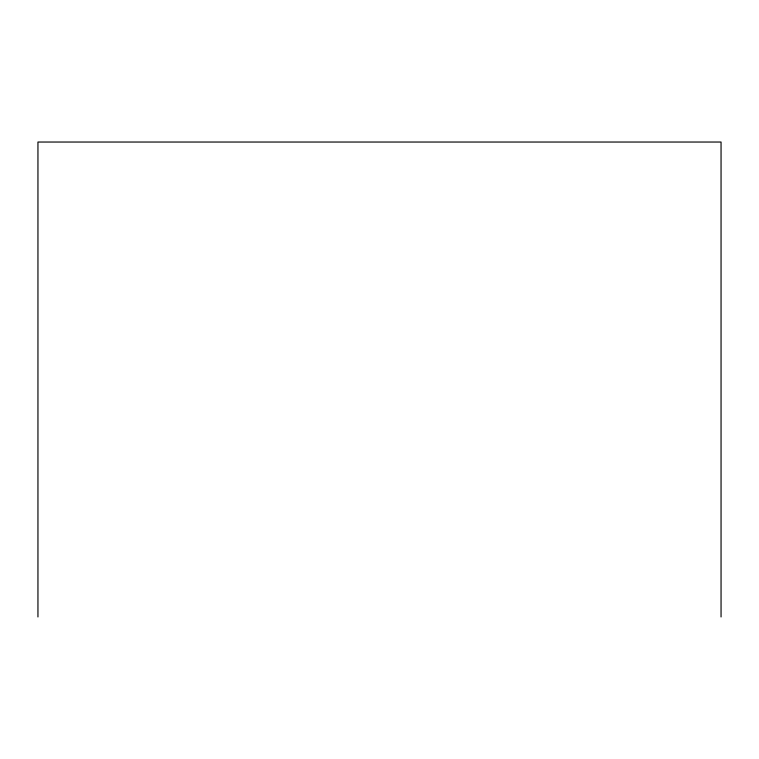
<?xml version="1.0" encoding="UTF-8"?>
<svg xmlns="http://www.w3.org/2000/svg" width="759" height="759" viewBox="0 0 759 759"><rect width="100%" height="100%" fill="white"/><g stroke="black" fill="none" stroke-linecap="round" stroke-linejoin="round"><path stroke-width="1.14" d="M721.05 616.963L721.05 142.037L37.95 142.037L37.95 616.963"/></g></svg>
